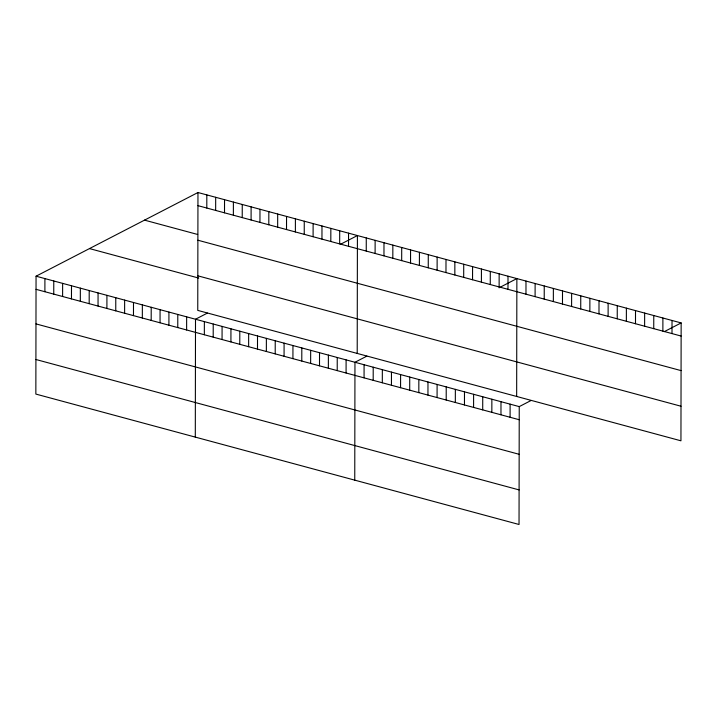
<?xml version="1.0" encoding="UTF-8"?>
<svg xmlns="http://www.w3.org/2000/svg" width="717" height="717" viewBox="0 0 717 717"><rect width="100%" height="100%" fill="white"/><g stroke="black" fill="none" stroke-linecap="round" stroke-linejoin="round"><path stroke-width="1.08" d="M197.964 192.514L197.758 310.389L680.944 440.803L681.15 322.928L197.964 192.514L36.056 276.197L35.85 394.072L519.036 524.486L519.242 406.611L531.118 400.471M44.893 291.711L44.911 278.59M53.748 294.104L53.775 280.983M62.612 296.497L62.63 283.376M71.467 298.89L71.494 285.76M80.322 301.274L80.349 288.153M89.186 303.667L89.204 290.546M98.041 306.06L98.068 292.939M106.905 308.453L106.923 295.323M115.76 310.837L115.778 297.716M124.615 313.23L124.641 300.109M133.479 315.623L133.496 302.502M142.333 318.016L142.36 304.886M151.188 320.4L151.215 307.279M160.052 322.793L160.07 309.672M168.907 325.186L168.934 312.065M177.771 327.579L177.789 314.449M186.626 329.972L186.653 316.842M195.302 437.11L195.508 319.235L207.383 313.096M204.345 334.749L204.363 321.628M206.801 208.038L206.819 194.907M213.2 337.142L213.227 324.021M215.656 210.422L215.683 197.3M222.064 339.535L222.082 326.405M224.511 212.815L224.538 199.693M230.919 341.919L230.946 328.798M233.375 215.208L233.392 202.086M239.774 344.312L239.801 331.191M242.229 217.601L242.256 204.47M248.638 346.705L248.656 333.584M251.093 219.985L251.111 206.863M257.493 349.098L257.52 335.968M259.948 222.378L259.975 209.256M266.357 351.482L266.374 338.361M268.803 224.771L268.83 211.649M275.211 353.875L275.229 340.754M277.667 227.164L277.685 214.033M284.066 356.268L284.093 343.147M286.522 229.548L286.549 216.426M292.93 358.661L292.948 345.531M295.386 231.941L295.404 218.819M301.785 361.045L301.812 347.924M304.241 234.334L304.259 221.212M310.64 363.438L310.667 350.317M313.096 236.727L313.123 223.596M319.504 365.831L319.522 352.71M321.96 239.111L321.978 225.989M328.359 368.224L328.386 355.094M330.815 241.504L330.842 228.382M337.223 370.608L337.241 357.487M339.67 243.897L339.697 230.775M346.078 373.001L346.105 359.88M348.534 246.29L348.552 233.159M354.754 480.139L354.96 362.273L366.835 356.134M357.209 353.427L357.416 235.552L340.593 244.246M364.066 377.859L364.084 364.729M366.253 251.067L366.27 237.945M373.19 380.324L373.216 367.194M375.108 253.46L375.134 240.338M382.313 382.779L382.34 369.658M383.962 255.852L383.989 242.722M391.446 385.244L391.464 372.123M392.826 258.237L392.844 245.115M400.57 387.709L400.597 374.588M401.681 260.63L401.708 247.508M409.703 390.173L409.721 377.052M410.545 263.022L410.563 249.901M418.827 392.638L418.845 379.517M419.4 265.415L419.427 252.285M427.95 395.103L427.977 381.973M428.255 267.8L428.282 254.678M437.119 270.192L437.137 257.071M437.083 397.559L437.101 384.437M445.974 272.585L446.001 259.464M446.207 400.023L446.225 386.902M454.838 274.978L454.856 261.848M455.331 402.488L455.358 389.367M463.693 277.362L463.72 264.241M464.464 404.953L464.482 391.832M472.548 279.755L472.575 266.634M473.587 407.417L473.605 394.296M481.412 282.148L481.43 269.027M482.711 409.882L482.738 396.752M490.267 284.541L490.294 271.411M491.844 412.347L491.862 399.217M499.131 286.925L499.149 273.804M500.968 414.802L500.986 401.681M507.986 289.318L508.003 276.197M510.092 417.267L510.119 404.146M516.661 396.456L516.867 278.59L499.059 287.795M525.973 294.176L525.991 281.055M535.097 296.641L535.124 283.511M544.221 299.106L544.248 285.975M553.354 301.561L553.372 288.44M562.478 304.026L562.504 290.905M571.601 306.491L571.628 293.37M580.734 308.955L580.752 295.834M589.858 311.42L589.885 298.29M598.982 313.885L599.009 300.755M608.115 316.34L608.133 303.219M617.238 318.805L617.265 305.684M626.362 321.27L626.389 308.149M635.495 323.734L635.513 310.613M644.619 326.199L644.646 313.078M653.743 328.664L653.77 315.534M662.875 331.12L662.893 317.998M671.999 333.584L672.026 320.463M664.327 331.621L681.15 322.928M197.937 205.645L681.123 336.049M144.529 220.137L197.686 234.477M197.883 240.213L681.069 370.617M197.82 275.821L681.007 406.234M89.482 248.584L198.743 278.071M36.056 276.197L519.242 406.611M36.029 289.327L519.225 419.732M35.975 323.896L519.162 454.3M35.913 359.504L519.099 489.917"/></g></svg>
